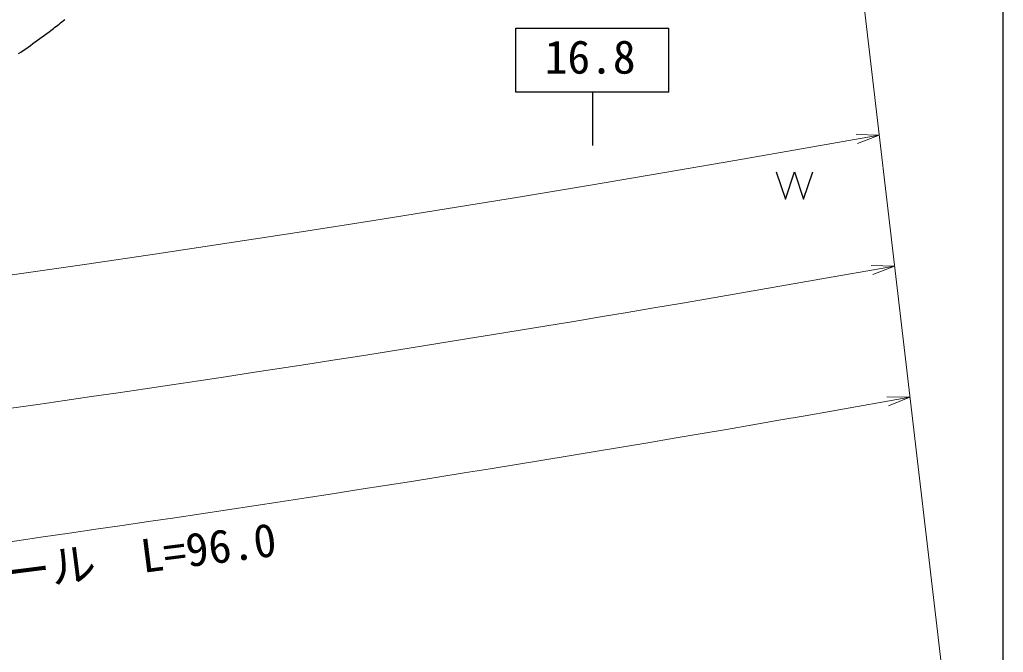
# Model space of a CAD drawing. Units: millimetres, scale not verified. Extents: x 40000 to 680000, y 20000 to 380000.
# Drawn here: x 524998 to 579000, y 233909 to 268622 of the extents above; entities that cross this region are included whole.
import ezdxf
from ezdxf.enums import TextEntityAlignment as Align

# ---------------------------------------------------------------- set-up
doc = ezdxf.new("R2010")
doc.units = ezdxf.units.MM
doc.header["$LTSCALE"] = 1000
for name, color, linetype, lineweight in [('M-BGD', 7, 'Continuous', 25), ('M-BGD-HTXT', 7, 'Continuous', 13), ('M-STR-HTXT', 7, 'Continuous', 13), ('M-STR-STRC', 7, 'Continuous', 25), ('M-TTL-BAND', 7, 'Continuous', 25)]:
    doc.layers.add(name, color=color, linetype=linetype, lineweight=lineweight)
doc.styles.add('ＭＳ ゴシック', font='')
doc.styles.get('ＭＳ ゴシック').set_extended_font_data('MS Gothic')

msp = doc.modelspace()

# ---------------------------------------------------------------- linework, layer by layer
at = {"layer": 'M-BGD'}
for p, q in [((566536, 260270), (567036, 258770)), ((567036, 258770), (567536, 260270)), ((567536, 260270), (568036, 258770)), ((568036, 258770), (568536, 260270))]:
    msp.add_line(p, q, dxfattribs=at)
msp.add_lwpolyline([(524933, 266757), (525065, 266847), (525196, 266939), (525327, 267030), (525459, 267121), (525590, 267213), (525720, 267306), (525851, 267398), (525981, 267491), (526110, 267585), (526240, 267679), (526369, 267773), (526497, 267868), (526625, 267963), (526703, 268022), (526781, 268082), (526859, 268141), (526936, 268202), (527013, 268262), (527090, 268323), (527167, 268384), (527243, 268446), (527320, 268507), (527396, 268569), (527472, 268631)], dxfattribs=at)
at = {"layer": 'M-BGD-HTXT'}
msp.add_line((575762, 231853), (559536, 370000), dxfattribs=at)
at = {"layer": 'M-STR-HTXT'}
for p, q in [((572187, 262289), (570913, 262315)), ((572187, 262289), (571001, 261823)), ((573018, 255103), (571743, 255126)), ((573018, 255103), (571833, 254634)), ((573876, 247909), (572602, 247934)), ((573876, 247909), (572690, 247442))]:
    msp.add_line(p, q, dxfattribs=at)
for centre, radius, start, end in [((330046, 1612736), 1371984, 258.732, 280.16535), ((330792, 1606139), 1372579, 272.21205, 280.16453), ((331878, 1598381), 1371984, 276.25499, 280.15929)]:
    msp.add_arc(centre, radius, start, end, dxfattribs=at)
at = {"layer": 'M-STR-STRC'}
for p, q in [((552237, 268147), (560637, 268147)), ((552237, 264647), (552237, 268147)), ((560637, 264647), (560637, 268147)), ((560637, 264647), (552237, 264647)), ((556437, 264647), (556437, 261715))]:
    msp.add_line(p, q, dxfattribs=at)
at = {"layer": 'M-TTL-BAND'}
msp.add_line((579000, 20000), (579000, 370000), dxfattribs=at)

# ---------------------------------------------------------------- texts
at = {"layer": 'M-STR-HTXT', "style": 'ＭＳ ゴシック'}
msp.add_text('ガードレール\u3000L=96.0', height=1833, rotation=7.272, dxfattribs=at).set_placement((526862, 237087), align=Align.BOTTOM_CENTER)
at = {"layer": 'M-STR-STRC', "style": 'ＭＳ ゴシック'}
msp.add_text('16.8', height=1833, dxfattribs=at).set_placement((553823, 265110), align=Align.BOTTOM_LEFT)

doc.saveas('drawing.dxf')
